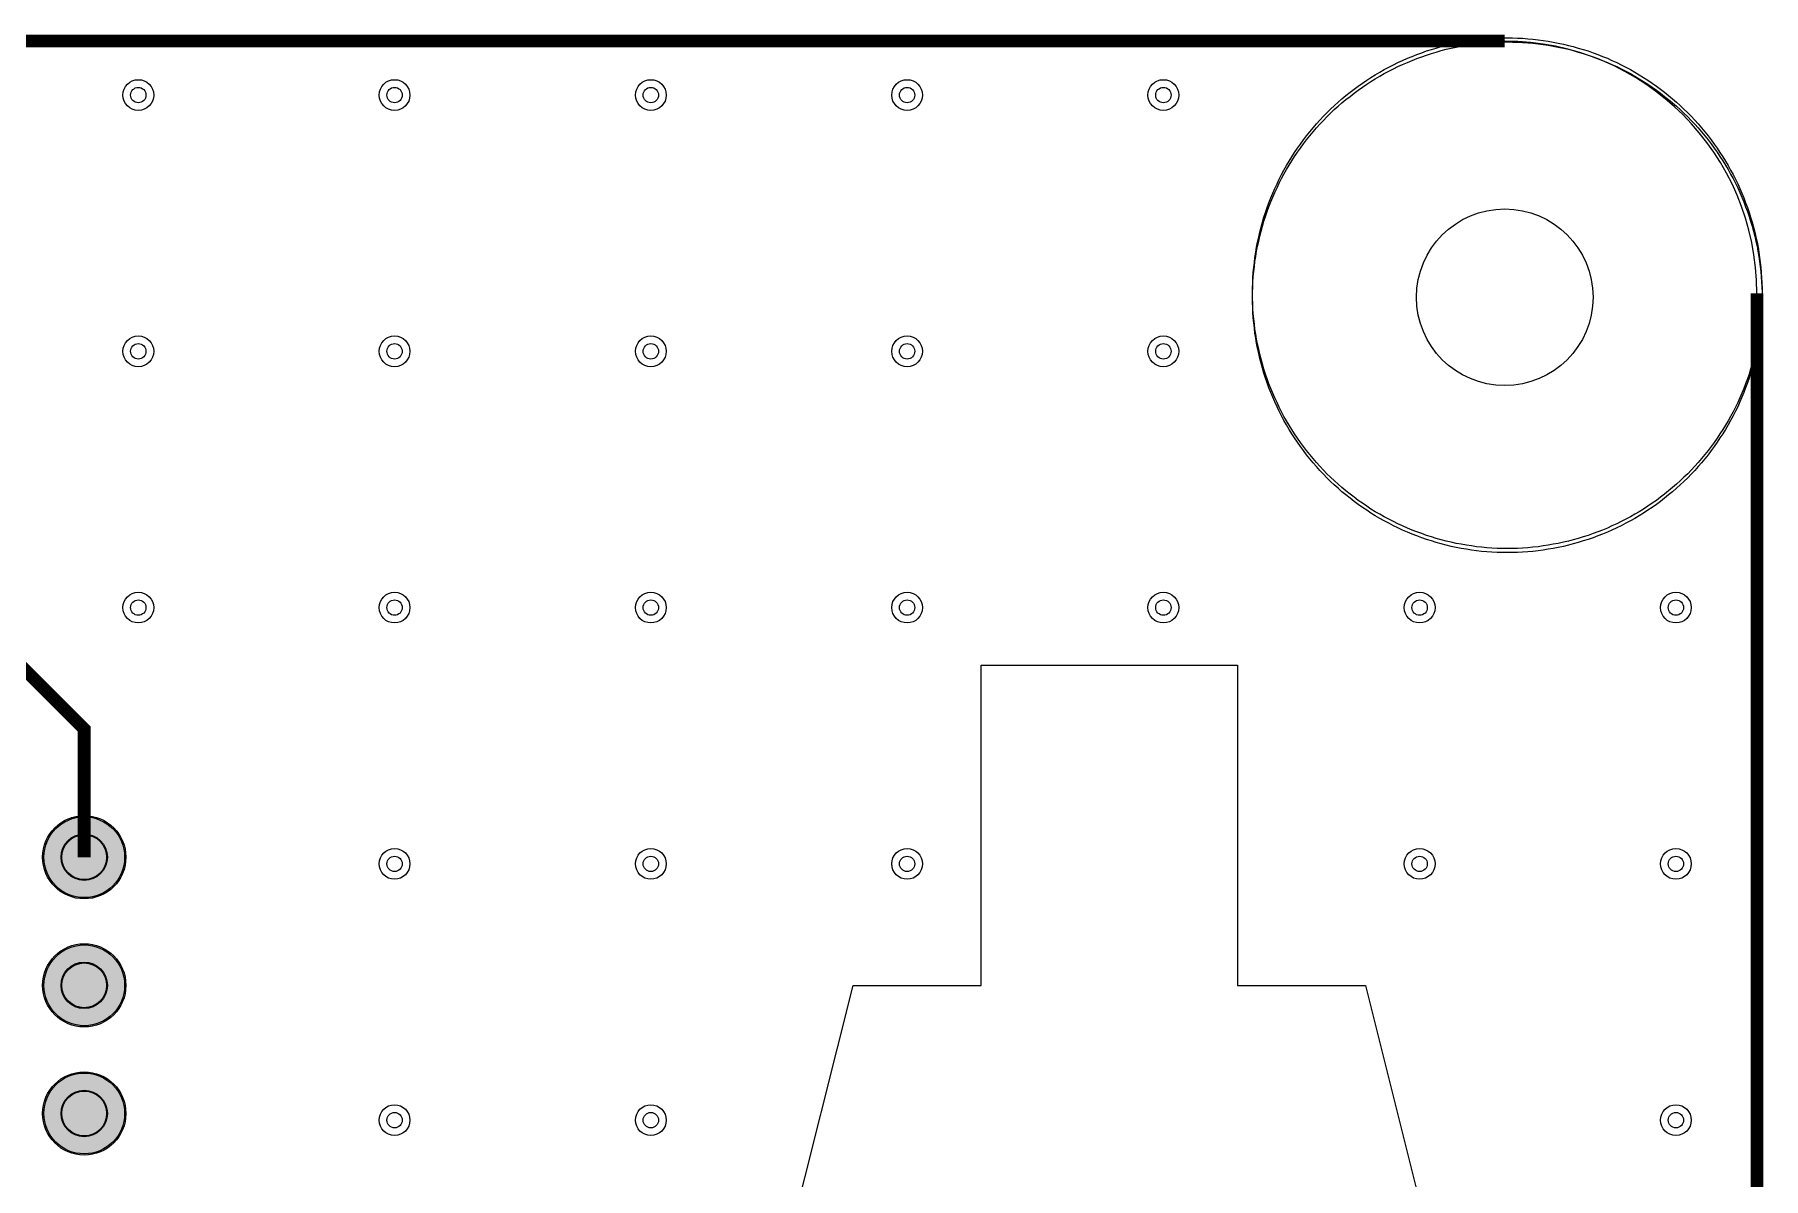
# Model space of a CAD drawing. Extents: x -5 to 5910, y -6 to 3942.
# Drawn here: x 4561 to 5910, y 3049 to 3942 of the extents above; entities that cross this region are included whole.
import ezdxf

# ---------------------------------------------------------------- set-up
doc = ezdxf.new("R2010")
doc.units = 9
for name, color, linetype, true_color in [('BoardOutLine', 7, 'Continuous', 0xff00ff), ('BottomLayer', 7, 'Continuous', 0x0000ff), ('BottomSolderMaskLayer', 7, 'Continuous', 0xaa00ff), ('Hole', 7, 'Continuous', 0x222222), ('Multi-Layer', 7, 'Continuous', 0xc0c0c0), ('TopLayer', 7, 'Continuous', 0xff0000), ('TopSolderMaskLayer', 7, 'Continuous', 0x800080)]:
    doc.layers.add(name, color=color, linetype=linetype, true_color=true_color)

msp = doc.modelspace()

# ---------------------------------------------------------------- hatches: boundary and pattern name
at = {"layer": 'BottomSolderMaskLayer'}
for points in [[(4567.5, 3300, 1), (4632.5, 3300, 1)], [(4567.5, 3200, 1), (4632.5, 3200, 1)], [(4567.5, 3100, 1), (4632.5, 3100, 1)]]:
    msp.add_hatch(color=256, dxfattribs=at).paths.add_polyline_path(points)
at = {"layer": 'Multi-Layer'}
for points in [[(4568.5, 3300, 1), (4631.5, 3300, 1)], [(4568.5, 3200, 1), (4631.5, 3200, 1)], [(4568.5, 3100, 1), (4631.5, 3100, 1)]]:
    msp.add_hatch(color=256, dxfattribs=at).paths.add_polyline_path(points)
at = {"layer": 'TopSolderMaskLayer'}
for points in [[(4567.5, 3300, 1), (4632.5, 3300, 1)], [(4567.5, 3200, 1), (4632.5, 3200, 1)], [(4567.5, 3100, 1), (4632.5, 3100, 1)]]:
    msp.add_hatch(color=256, dxfattribs=at).paths.add_polyline_path(points)

# ---------------------------------------------------------------- linework, layer by layer
at = {"layer": 'BoardOutLine', "const_width": 10}
for points in [[(196.8, 3937), (5708.6, 3937)], [(5905.5, 3740.1), (5905.5, 196.8)]]:
    msp.add_lwpolyline(points, dxfattribs=at)
at = {"layer": 'BoardOutLine'}
msp.add_arc((5708.6, 3740.1), 196.8, 0, 90, dxfattribs=at)
at = {"layer": 'BottomLayer'}
msp.add_lwpolyline([(5511.8, 3737), (5511.8, 3741), (5511.9, 3745), (5512.1, 3749), (5512.4, 3753), (5512.8, 3757), (5513.2, 3761), (5513.7, 3765), (5514.3, 3768.9), (5515, 3772.9), (5515.7, 3776.8), (5516.6, 3780.8), (5517.5, 3784.7), (5518.5, 3788.5), (5519.5, 3792.4), (5520.7, 3796.3), (5521.9, 3800.1), (5523.2, 3803.9), (5524.6, 3807.6), (5526, 3811.4), (5527.6, 3815.1), (5529.2, 3818.7), (5530.9, 3822.4), (5532.6, 3826), (5534.4, 3829.6), (5536.3, 3833.1), (5538.3, 3836.6), (5540.3, 3840.1), (5542.4, 3843.5), (5544.6, 3846.8), (5546.8, 3850.2), (5549.1, 3853.4), (5551.5, 3856.7), (5553.9, 3859.9), (5556.5, 3863), (5559, 3866.1), (5561.6, 3869.1), (5564.3, 3872.1), (5567.1, 3875), (5569.9, 3877.9), (5572.7, 3880.7), (5575.6, 3883.4), (5578.6, 3886.1), (5581.6, 3888.8), (5584.7, 3891.3), (5587.9, 3893.8), (5591, 3896.3), (5594.3, 3898.7), (5597.5, 3901), (5600.9, 3903.2), (5604.2, 3905.4), (5607.6, 3907.5), (5611.1, 3909.6), (5614.6, 3911.5), (5618.1, 3913.4), (5621.7, 3915.3), (5625.3, 3917), (5628.9, 3918.7), (5632.6, 3920.3), (5636.3, 3921.8), (5640, 3923.3), (5643.8, 3924.7), (5647.6, 3926), (5651.4, 3927.2), (5655.2, 3928.4), (5659.1, 3929.5), (5663, 3930.5), (5666.9, 3931.4), (5670.8, 3932.2), (5674.7, 3933), (5678.7, 3933.7), (5682.6, 3934.3), (5686.6, 3934.8), (5690.6, 3935.3), (5694.6, 3935.6), (5698.6, 3935.9), (5702.6, 3936.1), (5706.6, 3936.2), (5710.6, 3936.3), (5714.6, 3936.2), (5718.6, 3936.1), (5722.6, 3935.9), (5726.6, 3935.6), (5730.6, 3935.3), (5734.6, 3934.8), (5738.6, 3934.3), (5742.6, 3933.7), (5746.5, 3933), (5750.4, 3932.2), (5754.4, 3931.4), (5758.3, 3930.5), (5762.1, 3929.5), (5766, 3928.4), (5769.8, 3927.2), (5773.7, 3926), (5777.5, 3924.7), (5781.2, 3923.3), (5784.9, 3921.8), (5788.7, 3920.3), (5792.3, 3918.7), (5796, 3917), (5799.6, 3915.3), (5803.1, 3913.4), (5806.7, 3911.5), (5810.2, 3909.6), (5813.6, 3907.5), (5817, 3905.4), (5820.4, 3903.2), (5823.7, 3901), (5827, 3898.7), (5830.2, 3896.3), (5833.4, 3893.8), (5836.5, 3891.3), (5839.6, 3888.8), (5842.6, 3886.1), (5845.6, 3883.4), (5848.5, 3880.7), (5851.4, 3877.9), (5854.2, 3875), (5856.9, 3872.1), (5859.6, 3869.1), (5862.2, 3866.1), (5864.8, 3863), (5867.3, 3859.9), (5869.7, 3856.7), (5872.1, 3853.4), (5874.4, 3850.2), (5876.6, 3846.8), (5878.8, 3843.5), (5880.9, 3840.1), (5882.9, 3836.6), (5884.9, 3833.1), (5886.8, 3829.6), (5888.6, 3826), (5890.4, 3822.4), (5892.1, 3818.7), (5893.7, 3815.1), (5895.2, 3811.4), (5896.6, 3807.6), (5898, 3803.9), (5899.3, 3800.1), (5900.5, 3796.3), (5901.7, 3792.4), (5902.8, 3788.5), (5903.7, 3784.7), (5904.7, 3780.8), (5905.5, 3776.8), (5906.2, 3772.9), (5906.9, 3768.9), (5907.5, 3765), (5908, 3761), (5908.5, 3757), (5908.8, 3753), (5909.1, 3749), (5909.3, 3745), (5909.4, 3741), (5909.4, 3737), (5909.4, 3733), (5909.3, 3729), (5909.1, 3725), (5908.8, 3721), (5908.5, 3717), (5908, 3713), (5907.5, 3709), (5906.9, 3705.1), (5906.2, 3701.1), (5905.5, 3697.2), (5904.7, 3693.2), (5903.7, 3689.3), (5902.8, 3685.5), (5901.7, 3681.6), (5900.5, 3677.7), (5899.3, 3673.9), (5898, 3670.1), (5896.6, 3666.4), (5895.2, 3662.6), (5893.7, 3658.9), (5892.1, 3655.3), (5890.4, 3651.6), (5888.6, 3648), (5886.8, 3644.4), (5884.9, 3640.9), (5882.9, 3637.4), (5880.9, 3633.9), (5878.8, 3630.5), (5876.6, 3627.2), (5874.4, 3623.8), (5872.1, 3620.6), (5869.7, 3617.3), (5867.3, 3614.1), (5864.8, 3611), (5862.2, 3607.9), (5859.6, 3604.9), (5856.9, 3601.9), (5854.2, 3599), (5851.4, 3596.1), (5848.5, 3593.3), (5845.6, 3590.6), (5842.6, 3587.9), (5839.6, 3585.2), (5836.5, 3582.7), (5833.4, 3580.2), (5830.2, 3577.7), (5827, 3575.3), (5823.7, 3573), (5820.4, 3570.8), (5817, 3568.6), (5813.6, 3566.5), (5810.2, 3564.4), (5806.7, 3562.5), (5803.1, 3560.6), (5799.6, 3558.7), (5796, 3557), (5792.3, 3555.3), (5788.7, 3553.7), (5784.9, 3552.2), (5781.2, 3550.7), (5777.5, 3549.3), (5773.7, 3548), (5769.8, 3546.8), (5766, 3545.6), (5762.1, 3544.5), (5758.3, 3543.5), (5754.4, 3542.6), (5750.4, 3541.8), (5746.5, 3541), (5742.6, 3540.3), (5738.6, 3539.7), (5734.6, 3539.2), (5730.6, 3538.7), (5726.6, 3538.4), (5722.6, 3538.1), (5718.6, 3537.9), (5714.6, 3537.8), (5710.6, 3537.7), (5706.6, 3537.8), (5702.6, 3537.9), (5698.6, 3538.1), (5694.6, 3538.4), (5690.6, 3538.7), (5686.6, 3539.2), (5682.6, 3539.7), (5678.7, 3540.3), (5674.7, 3541), (5670.8, 3541.8), (5666.9, 3542.6), (5663, 3543.5), (5659.1, 3544.5), (5655.2, 3545.6), (5651.4, 3546.8), (5647.6, 3548), (5643.8, 3549.3), (5640, 3550.7), (5636.3, 3552.2), (5632.6, 3553.7), (5628.9, 3555.3), (5625.3, 3557), (5621.7, 3558.7), (5618.1, 3560.6), (5614.6, 3562.5), (5611.1, 3564.4), (5607.6, 3566.5), (5604.2, 3568.6), (5600.9, 3570.8), (5597.5, 3573), (5594.3, 3575.3), (5591, 3577.7), (5587.9, 3580.2), (5584.7, 3582.7), (5581.6, 3585.2), (5578.6, 3587.9), (5575.6, 3590.6), (5572.7, 3593.3), (5569.9, 3596.1), (5567.1, 3599), (5564.3, 3601.9), (5561.6, 3604.9), (5559, 3607.9), (5556.5, 3611), (5553.9, 3614.1), (5551.5, 3617.3), (5549.1, 3620.6), (5546.8, 3623.8), (5544.6, 3627.2), (5542.4, 3630.5), (5540.3, 3633.9), (5538.3, 3637.4), (5536.3, 3640.9), (5534.4, 3644.4), (5532.6, 3648), (5530.9, 3651.6), (5529.2, 3655.3), (5527.6, 3658.9), (5526, 3662.6), (5524.6, 3666.4), (5523.2, 3670.1), (5521.9, 3673.9), (5520.7, 3677.7), (5519.5, 3681.6), (5518.5, 3685.5), (5517.5, 3689.3), (5516.6, 3693.2), (5515.7, 3697.2), (5515, 3701.1), (5514.3, 3705.1), (5513.7, 3709), (5513.2, 3713), (5512.8, 3717), (5512.4, 3721), (5512.1, 3725), (5511.9, 3729), (5511.8, 3733), (5511.8, 3737)], close=True, dxfattribs=at)
at = {"layer": 'BottomSolderMaskLayer'}
for centre, radius in [((4600, 3300), 32.5), ((4600, 3300), 18.1), ((4600, 3200), 32.5), ((4600, 3200), 18.1), ((4600, 3100), 32.5), ((4600, 3100), 18.1)]:
    msp.add_circle(centre, radius, dxfattribs=at)
at = {"layer": 'Hole'}
for centre in [(4642.2, 3894.8), (4842.2, 3894.8), (5042.2, 3894.8), (5242.2, 3894.8), (5442.2, 3894.8), (4642.2, 3694.8), (4842.2, 3694.8), (5042.2, 3694.8), (5242.2, 3694.8), (5442.2, 3694.8), (4642.2, 3494.8), (4842.2, 3494.8), (5042.2, 3494.8), (5242.2, 3494.8), (5442.2, 3494.8), (5642.2, 3494.8), (5842.2, 3494.8), (4842.2, 3294.8), (5042.2, 3294.8), (5242.2, 3294.8), (5642.2, 3294.8), (5842.2, 3294.8), (4842.2, 3094.8), (5042.2, 3094.8), (5842.2, 3094.8)]:
    msp.add_circle(centre, 6, dxfattribs=at)
at = {"layer": 'Multi-Layer'}
msp.add_lwpolyline([(5150, 2770), (5150, 3000), (5200, 3200), (5300, 3200), (5300, 3450), (5500, 3450), (5500, 3200), (5600, 3200), (5650, 3000), (5650, 2770)], close=True, dxfattribs=at)
for centre, radius in [((4642.2, 3894.8), 12), ((4842.2, 3894.8), 12), ((5042.2, 3894.8), 12), ((5242.2, 3894.8), 12), ((5442.2, 3894.8), 12), ((5708.6, 3737), 68.9), ((4642.2, 3694.8), 12), ((4842.2, 3694.8), 12), ((5042.2, 3694.8), 12), ((5242.2, 3694.8), 12), ((5442.2, 3694.8), 12), ((4642.2, 3494.8), 12), ((4842.2, 3494.8), 12), ((5042.2, 3494.8), 12), ((5242.2, 3494.8), 12), ((5442.2, 3494.8), 12), ((5642.2, 3494.8), 12), ((5842.2, 3494.8), 12), ((4600, 3300), 31.5), ((4600, 3300), 17.5), ((4842.2, 3294.8), 12), ((5042.2, 3294.8), 12), ((5242.2, 3294.8), 12), ((5642.2, 3294.8), 12), ((5842.2, 3294.8), 12), ((4600, 3200), 31.5), ((4600, 3200), 17.5), ((4600, 3100), 31.5), ((4600, 3100), 17.5), ((4842.2, 3094.8), 12), ((5042.2, 3094.8), 12), ((5842.2, 3094.8), 12)]:
    msp.add_circle(centre, radius, dxfattribs=at)
at = {"layer": 'TopLayer'}
msp.add_lwpolyline([(5511.8, 3740.1), (5511.8, 3744.2), (5511.9, 3748.2), (5512.1, 3752.2), (5512.4, 3756.2), (5512.8, 3760.2), (5513.2, 3764.2), (5513.7, 3768.1), (5514.3, 3772.1), (5515, 3776), (5515.7, 3780), (5516.6, 3783.9), (5517.5, 3787.8), (5518.5, 3791.7), (5519.5, 3795.6), (5520.7, 3799.4), (5521.9, 3803.2), (5523.2, 3807), (5524.6, 3810.8), (5526.1, 3814.5), (5527.6, 3818.2), (5529.2, 3821.9), (5530.9, 3825.5), (5532.6, 3829.1), (5534.4, 3832.7), (5536.3, 3836.3), (5538.3, 3839.7), (5540.3, 3843.2), (5542.4, 3846.6), (5544.6, 3850), (5546.8, 3853.3), (5549.1, 3856.6), (5551.5, 3859.8), (5554, 3863), (5556.5, 3866.1), (5559, 3869.2), (5561.6, 3872.3), (5564.3, 3875.2), (5567.1, 3878.2), (5569.9, 3881), (5572.7, 3883.8), (5575.7, 3886.6), (5578.6, 3889.3), (5581.6, 3891.9), (5584.7, 3894.5), (5587.9, 3897), (5591, 3899.4), (5594.3, 3901.8), (5597.5, 3904.1), (5600.9, 3906.4), (5604.2, 3908.6), (5607.6, 3910.7), (5611.1, 3912.7), (5614.6, 3914.7), (5618.1, 3916.6), (5621.7, 3918.4), (5625.3, 3920.2), (5628.9, 3921.8), (5632.6, 3923.5), (5636.3, 3925), (5640, 3926.5), (5643.8, 3927.8), (5647.6, 3929.2), (5651.4, 3930.4), (5655.2, 3931.5), (5659.1, 3932.6), (5663, 3933.6), (5666.9, 3934.5), (5670.8, 3935.4), (5674.7, 3936.1), (5678.7, 3936.8), (5682.6, 3937.4), (5686.6, 3938), (5690.6, 3938.4), (5694.6, 3938.8), (5698.6, 3939.1), (5702.6, 3939.3), (5706.6, 3939.4), (5710.6, 3939.4), (5714.6, 3939.4), (5718.6, 3939.3), (5722.6, 3939.1), (5726.6, 3938.8), (5730.6, 3938.4), (5734.6, 3938), (5738.6, 3937.4), (5742.6, 3936.8), (5746.5, 3936.1), (5750.4, 3935.4), (5754.4, 3934.5), (5758.3, 3933.6), (5762.1, 3932.6), (5766, 3931.5), (5769.8, 3930.4), (5773.7, 3929.2), (5777.5, 3927.8), (5781.2, 3926.5), (5785, 3925), (5788.7, 3923.5), (5792.3, 3921.8), (5796, 3920.2), (5799.6, 3918.4), (5803.1, 3916.6), (5806.7, 3914.7), (5810.2, 3912.7), (5813.6, 3910.7), (5817, 3908.6), (5820.4, 3906.4), (5823.7, 3904.1), (5827, 3901.8), (5830.2, 3899.4), (5833.4, 3897), (5836.5, 3894.5), (5839.6, 3891.9), (5842.6, 3889.3), (5845.6, 3886.6), (5848.5, 3883.8), (5851.4, 3881), (5854.2, 3878.2), (5856.9, 3875.2), (5859.6, 3872.3), (5862.2, 3869.2), (5864.8, 3866.1), (5867.3, 3863), (5869.7, 3859.8), (5872.1, 3856.6), (5874.4, 3853.3), (5876.6, 3850), (5878.8, 3846.6), (5880.9, 3843.2), (5882.9, 3839.7), (5884.9, 3836.3), (5886.8, 3832.7), (5888.6, 3829.1), (5890.4, 3825.5), (5892.1, 3821.9), (5893.7, 3818.2), (5895.2, 3814.5), (5896.6, 3810.8), (5898, 3807), (5899.3, 3803.2), (5900.5, 3799.4), (5901.7, 3795.6), (5902.8, 3791.7), (5903.8, 3787.8), (5904.7, 3783.9), (5905.5, 3780), (5906.3, 3776), (5906.9, 3772.1), (5907.5, 3768.1), (5908, 3764.2), (5908.5, 3760.2), (5908.8, 3756.2), (5909.1, 3752.2), (5909.3, 3748.2), (5909.4, 3744.2), (5909.4, 3740.1), (5909.4, 3736.1), (5909.3, 3732.1), (5909.1, 3728.1), (5908.8, 3724.1), (5908.5, 3720.1), (5908, 3716.1), (5907.5, 3712.2), (5906.9, 3708.2), (5906.3, 3704.3), (5905.5, 3700.3), (5904.7, 3696.4), (5903.8, 3692.5), (5902.8, 3688.6), (5901.7, 3684.7), (5900.5, 3680.9), (5899.3, 3677.1), (5898, 3673.3), (5896.6, 3669.5), (5895.2, 3665.8), (5893.7, 3662.1), (5892.1, 3658.4), (5890.4, 3654.8), (5888.6, 3651.2), (5886.8, 3647.6), (5884.9, 3644), (5882.9, 3640.6), (5880.9, 3637.1), (5878.8, 3633.7), (5876.6, 3630.3), (5874.4, 3627), (5872.1, 3623.7), (5869.7, 3620.5), (5867.3, 3617.3), (5864.8, 3614.2), (5862.2, 3611.1), (5859.6, 3608), (5856.9, 3605.1), (5854.2, 3602.1), (5851.4, 3599.3), (5848.5, 3596.5), (5845.6, 3593.7), (5842.6, 3591), (5839.6, 3588.4), (5836.5, 3585.8), (5833.4, 3583.3), (5830.2, 3580.9), (5827, 3578.5), (5823.7, 3576.2), (5820.4, 3573.9), (5817, 3571.7), (5813.6, 3569.6), (5810.2, 3567.6), (5806.7, 3565.6), (5803.1, 3563.7), (5799.6, 3561.9), (5796, 3560.1), (5792.3, 3558.5), (5788.7, 3556.8), (5785, 3555.3), (5781.2, 3553.8), (5777.5, 3552.5), (5773.7, 3551.1), (5769.8, 3549.9), (5766, 3548.8), (5762.1, 3547.7), (5758.3, 3546.7), (5754.4, 3545.8), (5750.4, 3544.9), (5746.5, 3544.2), (5742.6, 3543.5), (5738.6, 3542.9), (5734.6, 3542.3), (5730.6, 3541.9), (5726.6, 3541.5), (5722.6, 3541.2), (5718.6, 3541), (5714.6, 3540.9), (5710.6, 3540.9), (5706.6, 3540.9), (5702.6, 3541), (5698.6, 3541.2), (5694.6, 3541.5), (5690.6, 3541.9), (5686.6, 3542.3), (5682.6, 3542.9), (5678.7, 3543.5), (5674.7, 3544.2), (5670.8, 3544.9), (5666.9, 3545.8), (5663, 3546.7), (5659.1, 3547.7), (5655.2, 3548.8), (5651.4, 3549.9), (5647.6, 3551.1), (5643.8, 3552.5), (5640, 3553.8), (5636.3, 3555.3), (5632.6, 3556.8), (5628.9, 3558.5), (5625.3, 3560.1), (5621.7, 3561.9), (5618.1, 3563.7), (5614.6, 3565.6), (5611.1, 3567.6), (5607.6, 3569.6), (5604.2, 3571.7), (5600.9, 3573.9), (5597.5, 3576.2), (5594.3, 3578.5), (5591, 3580.9), (5587.9, 3583.3), (5584.7, 3585.8), (5581.6, 3588.4), (5578.6, 3591), (5575.7, 3593.7), (5572.7, 3596.5), (5569.9, 3599.3), (5567.1, 3602.1), (5564.3, 3605.1), (5561.6, 3608), (5559, 3611.1), (5556.5, 3614.2), (5554, 3617.3), (5551.5, 3620.5), (5549.1, 3623.7), (5546.8, 3627), (5544.6, 3630.3), (5542.4, 3633.7), (5540.3, 3637.1), (5538.3, 3640.6), (5536.3, 3644), (5534.4, 3647.6), (5532.6, 3651.2), (5530.9, 3654.8), (5529.2, 3658.4), (5527.6, 3662.1), (5526.1, 3665.8), (5524.6, 3669.5), (5523.2, 3673.3), (5521.9, 3677.1), (5520.7, 3680.9), (5519.5, 3684.7), (5518.5, 3688.6), (5517.5, 3692.5), (5516.6, 3696.4), (5515.7, 3700.3), (5515, 3704.3), (5514.3, 3708.2), (5513.7, 3712.2), (5513.2, 3716.1), (5512.8, 3720.1), (5512.4, 3724.1), (5512.1, 3728.1), (5511.9, 3732.1), (5511.8, 3736.1), (5511.8, 3740.1)], close=True, dxfattribs=at)
at = {"layer": 'TopLayer', "const_width": 10}
msp.add_lwpolyline([(3196.1, 3500), (4500, 3500), (4600, 3400), (4600, 3300)], dxfattribs=at)
at = {"layer": 'TopSolderMaskLayer'}
for centre, radius in [((4600, 3300), 32.5), ((4600, 3300), 18.1), ((4600, 3200), 32.5), ((4600, 3200), 18.1), ((4600, 3100), 32.5), ((4600, 3100), 18.1)]:
    msp.add_circle(centre, radius, dxfattribs=at)

doc.saveas('drawing.dxf')
